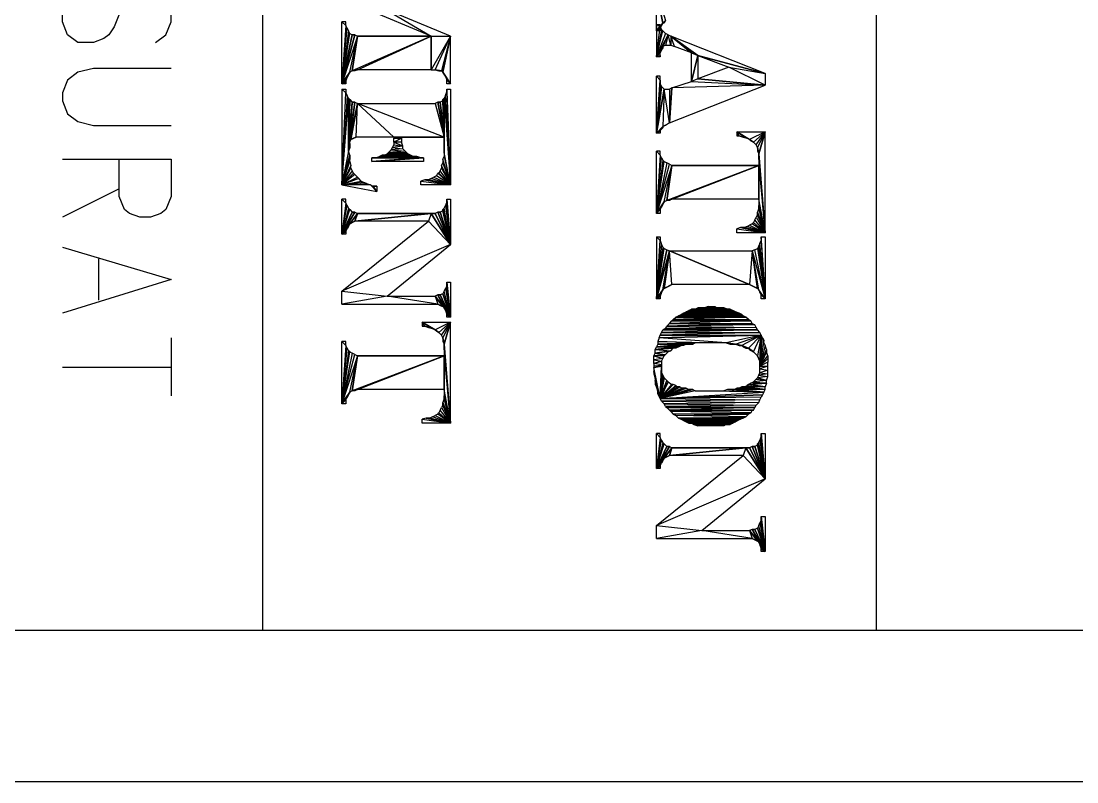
# Model space of a CAD drawing. Header units: metres. Extents: x 6 to 835, y 55 to 1134.
# Drawn here: x 104.3 to 156.1, y 54.8 to 92.2 of the extents above; entities that cross this region are included whole.
import ezdxf

# ---------------------------------------------------------------- set-up
doc = ezdxf.new("R2010")
doc.units = ezdxf.units.M

msp = doc.modelspace()

# ---------------------------------------------------------------- linework, layer by layer
at = {"color": 162}
for p, q in [((116.134, 62.279), (116.134, 276.719)), ((146.233, 62.279), (146.233, 276.719)), ((109.086, 83.933), (106.292, 82.536)), ((108.07, 80.504), (108.07, 78.472)), ((111.626, 76.63), (111.626, 73.773)), ((111.626, 75.17), (106.292, 75.17)), ((823.715, 62.279), (19.043, 62.279)), ((834.954, 54.85), (5.644, 54.85))]:
    msp.add_line(p, q, dxfattribs=at)
at = {"color": 162, "linetype": 'Continuous', "lineweight": 25}
for points in [[(110.864, 91.108), (111.372, 91.489), (111.626, 92.124), (111.626, 92.95), (111.372, 93.521), (110.864, 93.966), (110.356, 93.966), (109.848, 93.712), (109.594, 93.521), (109.34, 93.14), (108.832, 91.87), (108.578, 91.489), (108.324, 91.299), (107.816, 91.108), (107.054, 91.108), (106.546, 91.489), (106.292, 92.124), (106.292, 92.95), (106.546, 93.521), (107.054, 93.966)], [(111.626, 89.838), (107.816, 89.838), (107.054, 89.648), (106.546, 89.267), (106.292, 88.632), (106.292, 88.251), (106.546, 87.616), (107.054, 87.235), (107.816, 87.044), (111.626, 87.044)], [(106.292, 85.393), (111.626, 85.393), (111.626, 83.552), (111.372, 82.917), (111.118, 82.726), (110.61, 82.536), (110.102, 82.536), (109.594, 82.726), (109.34, 82.917), (109.086, 83.552), (109.086, 85.393)], [(106.292, 81.075), (111.626, 79.488), (106.292, 77.837)]]:
    msp.add_lwpolyline(points, dxfattribs=at)
for points in [[(120.008, 93.267), (122.103, 92.759), (124.389, 91.426)], [(135.438, 93.648), (135.883, 92.188), (135.756, 92.061)], [(135.438, 93.648), (135.756, 92.061), (135.438, 91.68)], [(122.103, 92.759), (124.389, 91.426), (125.342, 91.426)], [(120.198, 92.124), (120.008, 92.124), (120.198, 91.934)], [(120.008, 92.124), (120.198, 91.934), (120.008, 89.076)], [(120.008, 89.076), (120.262, 91.807), (120.198, 91.934)], [(120.325, 91.68), (120.008, 89.076), (120.262, 91.807)], [(120.008, 89.076), (120.389, 91.553), (120.325, 91.68)], [(135.756, 92.061), (135.692, 91.934), (135.438, 91.68)], [(135.438, 90.41), (135.629, 91.87), (135.438, 91.997)], [(135.629, 91.87), (135.438, 91.997), (135.629, 91.997)], [(135.438, 91.68), (135.629, 91.743), (135.692, 91.934)], [(135.692, 91.743), (135.438, 90.41), (135.629, 91.87)], [(135.629, 91.68), (135.438, 91.68), (135.629, 91.743)], [(135.438, 90.41), (135.756, 91.68), (135.692, 91.743)], [(135.883, 91.553), (135.438, 90.41), (135.756, 91.68)], [(135.883, 92.188), (135.819, 92.061), (135.756, 92.061)], [(120.516, 91.489), (120.008, 89.076), (120.389, 91.553)], [(120.77, 91.426), (120.008, 89.076), (120.643, 91.489)], [(120.516, 91.489), (120.643, 91.489), (120.008, 89.076)], [(120.389, 89.648), (120.77, 91.426), (120.008, 89.076)], [(120.516, 89.711), (120.389, 89.648), (120.77, 91.426)], [(120.643, 91.489), (120.516, 91.489)], [(120.77, 89.775), (124.389, 91.426), (120.516, 89.711)], [(120.77, 91.426), (124.389, 91.426), (120.516, 89.711)], [(124.389, 89.775), (120.77, 89.775), (124.389, 91.426)], [(124.389, 91.426), (120.77, 91.426)], [(124.389, 89.775), (124.58, 89.775), (125.342, 91.426)], [(124.389, 91.426), (125.342, 91.426), (124.389, 89.775)], [(124.58, 89.775), (125.342, 91.426), (124.897, 89.711)], [(125.342, 91.426), (124.897, 89.711), (124.961, 89.648)], [(125.342, 91.426), (124.961, 89.648), (125.342, 89.076)], [(135.438, 90.41), (136.01, 91.489), (135.883, 91.553)], [(135.756, 90.918), (135.438, 90.41), (136.01, 91.489)], [(136.01, 91.489), (135.883, 90.981), (135.756, 90.918)], [(136.137, 90.981), (136.01, 91.489), (135.883, 90.981)], [(136.137, 91.426), (136.137, 90.981), (136.01, 91.489)], [(136.137, 90.981), (136.327, 90.918), (136.137, 91.426)], [(136.327, 90.918), (136.137, 91.426), (137.153, 90.6)], [(136.137, 91.426), (137.153, 90.6), (137.47, 90.473)], [(136.137, 91.426), (137.47, 90.473), (140.772, 89.584)], [(135.756, 90.918), (135.756, 90.854), (135.438, 90.41)], [(135.438, 90.41), (135.692, 90.727), (135.756, 90.854)], [(135.629, 90.6), (135.438, 90.41), (135.692, 90.727)], [(135.438, 90.41), (135.629, 90.473), (135.629, 90.6)], [(135.629, 90.41), (135.438, 90.41), (135.629, 90.473)], [(137.153, 90.6), (137.47, 90.473), (137.153, 89.203)], [(137.47, 90.473), (137.47, 89.33), (137.153, 89.203)], [(137.47, 90.473), (138.994, 89.902), (140.772, 89.584)], [(120.008, 89.076), (120.325, 89.521), (120.389, 89.648)], [(120.77, 89.775), (120.643, 89.711), (120.516, 89.711)], [(124.58, 89.775), (124.77, 89.711), (124.897, 89.711)], [(125.024, 89.521), (125.088, 89.457), (124.961, 89.648)], [(125.088, 89.457), (124.961, 89.648), (125.342, 89.076)], [(138.994, 89.902), (137.47, 89.33), (140.772, 89.013)], [(138.994, 89.902), (140.772, 89.584), (140.772, 89.013)], [(120.262, 89.394), (120.008, 89.076), (120.325, 89.521)], [(120.008, 89.076), (120.198, 89.203), (120.262, 89.394)], [(120.198, 89.076), (120.008, 89.076), (120.198, 89.203)], [(125.088, 89.457), (125.151, 89.267), (125.342, 89.076)], [(125.151, 89.267), (125.342, 89.076), (125.151, 89.076)], [(135.629, 89.457), (135.438, 89.457), (135.629, 89.267)], [(135.438, 89.457), (135.629, 89.267), (135.438, 86.663)], [(135.629, 89.267), (135.629, 89.076), (135.438, 86.663)], [(137.153, 89.203), (140.772, 89.013), (136.2, 88.886)], [(137.47, 89.33), (137.153, 89.203), (140.772, 89.013)], [(120.008, 84.123), (120.198, 88.632), (120.008, 88.822)], [(120.198, 88.632), (120.008, 88.822), (120.198, 88.822)], [(120.262, 88.505), (120.008, 84.123), (120.198, 88.632)], [(125.342, 84.123), (125.088, 88.505), (125.151, 88.695)], [(125.151, 88.695), (125.342, 84.123), (125.151, 88.822)], [(125.342, 84.123), (125.151, 88.822), (125.342, 88.822)], [(135.629, 89.076), (135.692, 88.949), (135.438, 86.663)], [(135.692, 88.949), (135.819, 88.822), (135.438, 86.663)], [(135.819, 88.822), (135.756, 86.981), (135.438, 86.663)], [(135.756, 86.981), (136.073, 87.171), (135.819, 88.822)], [(135.819, 88.822), (136.073, 88.822), (136.073, 87.171)], [(140.772, 89.013), (136.2, 88.886), (136.073, 87.171)], [(136.073, 88.822), (136.073, 87.171), (136.2, 88.886)], [(120.008, 84.123), (120.325, 88.378), (120.262, 88.505)], [(120.325, 85.774), (120.008, 84.123), (120.325, 88.378)], [(120.325, 88.378), (120.389, 88.314), (120.325, 85.774)], [(120.389, 88.314), (120.516, 88.187), (120.325, 85.774)], [(120.516, 88.187), (120.389, 86.282), (120.325, 85.774)], [(120.643, 88.187), (120.77, 88.124), (120.389, 86.282)], [(120.516, 88.187), (120.643, 88.187), (120.389, 86.282)], [(120.77, 88.124), (120.452, 86.346), (120.389, 86.282)], [(120.706, 86.473), (120.77, 88.124), (120.452, 86.346)], [(120.643, 88.187), (120.516, 88.187)], [(122.548, 86.473), (120.706, 86.473), (120.77, 88.124)], [(122.548, 86.473), (125.024, 86.473), (120.77, 88.124)], [(125.024, 86.473), (120.77, 88.124), (124.58, 88.124)], [(124.707, 88.187), (124.58, 88.124), (125.024, 86.473)], [(124.707, 88.187), (124.834, 88.187)], [(124.834, 88.187), (124.707, 88.187), (125.024, 86.473)], [(124.961, 88.251), (124.834, 88.187), (125.024, 86.473)], [(125.024, 86.473), (124.961, 88.314), (125.024, 88.378)], [(124.961, 88.251), (125.024, 86.473), (124.961, 88.314)], [(125.024, 88.378), (125.342, 84.123), (125.088, 88.505)], [(125.024, 88.378), (125.024, 86.473), (125.024, 85.711)], [(125.342, 84.123), (125.024, 85.711), (125.024, 88.378)], [(135.883, 87.044), (135.756, 86.981), (136.073, 87.171)], [(135.756, 86.981), (135.756, 86.917), (135.438, 86.663)], [(135.438, 86.663), (135.629, 86.79), (135.756, 86.917)], [(135.629, 86.663), (135.438, 86.663), (135.629, 86.79)], [(139.375, 86.536), (139.502, 86.536), (139.375, 86.727)], [(139.502, 86.536), (139.375, 86.727), (139.883, 86.409)], [(139.375, 86.727), (139.883, 86.409), (140.01, 86.346)], [(139.375, 86.727), (140.772, 86.727), (140.01, 86.346)], [(139.502, 86.536), (139.693, 86.473), (139.883, 86.409)], [(140.772, 86.727), (140.01, 86.346), (140.201, 86.219)], [(140.201, 86.219), (140.328, 86.092), (140.772, 86.727)], [(140.328, 86.092), (140.772, 86.727), (140.391, 85.965)], [(140.772, 86.727), (140.391, 85.965), (140.455, 85.647)], [(140.772, 86.727), (140.455, 85.647), (140.772, 81.774)], [(120.325, 85.774), (120.389, 86.155), (120.389, 86.282)], [(120.389, 85.965), (120.325, 85.774), (120.389, 86.155)], [(120.706, 86.473), (120.579, 86.409), (120.452, 86.346)], [(122.548, 86.092), (122.992, 86.028), (122.484, 85.965)], [(122.992, 86.028), (122.484, 85.965), (122.992, 85.901)], [(122.929, 86.473), (122.548, 86.409), (122.929, 86.409)], [(125.024, 86.473), (122.929, 86.473), (122.548, 86.473)], [(122.929, 86.473), (122.548, 86.473), (122.548, 86.409)], [(122.929, 86.409), (122.929, 86.219), (122.548, 86.219)], [(122.548, 86.409), (122.929, 86.409), (122.548, 86.219)], [(122.548, 86.219), (122.548, 86.092), (122.992, 86.028)], [(122.929, 86.219), (122.548, 86.219), (122.992, 86.028)], [(140.01, 86.346), (140.074, 86.282), (140.201, 86.219)], [(140.201, 86.219), (140.264, 86.155), (140.328, 86.092)], [(120.008, 84.123), (120.389, 85.584), (120.325, 85.774)], [(120.389, 85.393), (120.008, 84.123), (120.389, 85.584)], [(123.691, 85.52), (121.659, 85.457), (123.881, 85.457)], [(123.5, 85.52), (123.691, 85.52), (121.659, 85.457)], [(121.849, 85.52), (123.5, 85.52), (121.659, 85.457)], [(121.976, 85.584), (121.849, 85.52), (123.5, 85.52)], [(121.976, 85.584), (122.103, 85.584)], [(122.103, 85.584), (121.976, 85.584), (123.5, 85.52)], [(122.23, 85.647), (123.373, 85.584), (122.103, 85.584)], [(123.373, 85.584), (122.103, 85.584), (123.5, 85.52)], [(123.183, 85.711), (123.246, 85.647), (122.23, 85.647)], [(122.294, 85.711), (123.183, 85.711), (122.23, 85.647)], [(123.246, 85.647), (122.23, 85.647), (123.373, 85.584)], [(122.421, 85.838), (123.119, 85.774), (122.294, 85.711)], [(123.119, 85.774), (122.294, 85.711), (123.183, 85.711)], [(122.484, 85.965), (122.992, 85.901), (122.421, 85.838)], [(122.992, 85.901), (122.421, 85.838), (123.119, 85.774)], [(123.691, 85.52), (123.5, 85.52)], [(125.342, 84.123), (124.961, 85.393), (125.024, 85.52)], [(125.024, 85.52), (125.342, 84.123), (125.024, 85.711)], [(135.629, 85.774), (135.438, 85.774), (135.629, 85.584)], [(135.438, 85.774), (135.629, 85.584), (135.438, 82.726)], [(135.438, 82.726), (135.692, 85.457), (135.629, 85.584)], [(140.391, 85.965), (140.391, 85.774), (140.455, 85.647)], [(140.772, 81.774), (140.455, 85.457), (140.455, 85.647)], [(120.008, 84.123), (120.389, 85.266), (120.389, 85.393)], [(120.452, 85.076), (120.008, 84.123), (120.389, 85.266)], [(120.008, 84.123), (120.452, 84.949), (120.452, 85.076)], [(120.516, 84.822), (120.008, 84.123), (120.452, 84.949)], [(124.008, 85.457), (124.008, 85.266), (121.468, 85.266)], [(123.881, 85.457), (124.008, 85.457), (121.468, 85.266)], [(121.468, 85.457), (123.881, 85.457), (121.468, 85.266)], [(121.468, 85.457), (121.659, 85.457)], [(121.659, 85.457), (121.468, 85.457), (123.881, 85.457)], [(124.008, 85.457), (123.881, 85.457)], [(125.342, 84.123), (124.834, 84.822), (124.897, 84.949)], [(125.342, 84.123), (124.897, 85.076), (124.961, 85.203)], [(124.897, 84.949), (125.342, 84.123), (124.897, 85.076)], [(124.961, 85.203), (125.342, 84.123), (124.961, 85.393)], [(135.756, 85.33), (135.438, 82.726), (135.692, 85.457)], [(135.438, 82.726), (135.819, 85.266), (135.756, 85.33)], [(135.946, 85.203), (135.438, 82.726), (135.819, 85.266)], [(135.438, 82.726), (136.073, 85.139), (135.946, 85.203)], [(136.2, 85.076), (135.438, 82.726), (136.073, 85.139)], [(135.819, 83.298), (136.2, 85.076), (135.438, 82.726)], [(135.946, 83.361), (135.819, 83.298), (136.2, 85.076)], [(136.2, 83.425), (140.455, 85.076), (135.946, 83.361)], [(136.2, 85.076), (140.455, 85.076), (135.946, 83.361)], [(140.455, 83.425), (136.2, 83.425), (140.455, 85.076)], [(140.455, 85.076), (136.2, 85.076)], [(140.455, 85.076), (140.772, 81.774), (140.455, 85.457)], [(140.772, 81.774), (140.455, 83.425), (140.455, 85.076)], [(120.008, 84.123), (120.579, 84.695), (120.516, 84.822)], [(120.643, 84.631), (120.008, 84.123), (120.579, 84.695)], [(120.008, 84.123), (120.77, 84.504), (120.643, 84.631)], [(120.833, 84.441), (120.008, 84.123), (120.77, 84.504)], [(120.008, 84.123), (120.96, 84.314), (120.833, 84.441)], [(124.262, 84.377), (125.342, 84.123), (124.389, 84.441)], [(125.342, 84.123), (124.389, 84.441), (124.516, 84.504)], [(124.516, 84.504), (125.342, 84.123), (124.643, 84.568)], [(125.342, 84.123), (124.643, 84.568), (124.707, 84.695)], [(124.707, 84.695), (124.77, 84.695)], [(124.77, 84.695), (124.707, 84.695), (125.342, 84.123)], [(124.77, 84.695), (125.342, 84.123), (124.834, 84.822)], [(121.087, 84.25), (120.008, 84.123), (120.96, 84.314)], [(120.008, 84.123), (121.214, 84.187), (121.087, 84.25)], [(121.405, 84.123), (120.008, 84.123), (121.214, 84.187)], [(121.722, 83.806), (121.405, 84.123), (120.008, 84.123)], [(121.532, 84.06), (121.722, 83.806), (121.405, 84.123)], [(121.722, 84.06), (121.532, 84.06)], [(121.532, 84.06), (121.722, 84.06), (121.722, 83.806)], [(124.072, 84.377), (123.881, 84.314), (125.342, 84.123)], [(123.881, 84.314), (125.342, 84.123), (123.881, 84.123)], [(124.072, 84.377), (124.262, 84.377)], [(124.262, 84.377), (124.072, 84.377), (125.342, 84.123)], [(120.198, 83.425), (120.008, 83.425), (120.198, 83.234)], [(120.008, 83.425), (120.198, 83.234), (120.008, 81.71)], [(125.342, 81.202), (125.151, 83.298), (125.151, 83.425)], [(125.342, 81.202), (125.151, 83.425), (125.342, 83.425)], [(136.2, 83.425), (136.073, 83.361), (135.946, 83.361)], [(140.455, 83.107), (140.772, 81.774), (140.455, 83.425)], [(120.008, 81.71), (120.262, 83.107), (120.198, 83.234)], [(120.325, 82.98), (120.008, 81.71), (120.262, 83.107)], [(120.008, 81.71), (120.389, 82.917), (120.325, 82.98)], [(120.516, 82.79), (120.008, 81.71), (120.389, 82.917)], [(124.961, 82.917), (125.342, 81.202), (125.024, 82.98)], [(125.342, 81.202), (124.961, 82.853), (124.961, 82.917)], [(125.342, 81.202), (125.024, 82.98), (125.088, 83.107)], [(125.088, 83.107), (125.342, 81.202), (125.151, 83.298)], [(135.438, 82.726), (135.756, 83.171), (135.819, 83.298)], [(135.692, 83.044), (135.438, 82.726), (135.756, 83.171)], [(135.438, 82.726), (135.629, 82.917), (135.692, 83.044)], [(135.629, 82.726), (135.438, 82.726), (135.629, 82.917)], [(140.391, 82.79), (140.772, 81.774), (140.455, 82.98)], [(140.772, 81.774), (140.455, 82.98), (140.455, 83.107)], [(120.77, 82.726), (120.008, 81.71), (120.643, 82.79)], [(120.516, 82.79), (120.643, 82.79), (120.008, 81.71)], [(120.389, 82.218), (120.77, 82.726), (120.008, 81.71)], [(120.643, 82.345), (120.389, 82.218), (120.77, 82.726)], [(120.643, 82.79), (120.516, 82.79)], [(124.389, 82.726), (124.262, 82.345), (120.643, 82.345)], [(120.77, 82.726), (124.389, 82.726), (120.643, 82.345)], [(124.389, 82.726), (120.77, 82.726)], [(124.389, 82.726), (124.262, 82.345), (125.342, 81.202)], [(124.389, 82.726), (124.58, 82.726)], [(124.58, 82.726), (124.389, 82.726), (125.342, 81.202)], [(124.707, 82.79), (124.58, 82.726), (125.342, 81.202)], [(124.707, 82.79), (124.834, 82.79)], [(124.834, 82.79), (124.707, 82.79), (125.342, 81.202)], [(124.834, 82.79), (125.342, 81.202), (124.961, 82.853)], [(140.201, 82.282), (140.772, 81.774), (140.264, 82.409)], [(140.772, 81.774), (140.264, 82.409), (140.328, 82.536)], [(140.328, 82.536), (140.772, 81.774), (140.391, 82.663)], [(140.772, 81.774), (140.391, 82.663), (140.391, 82.79)], [(124.262, 82.345), (125.342, 81.202), (120.008, 78.916)], [(120.008, 81.71), (120.325, 82.091), (120.389, 82.218)], [(120.262, 81.964), (120.008, 81.71), (120.325, 82.091)], [(120.008, 81.71), (120.198, 81.837), (120.262, 81.964)], [(120.198, 81.71), (120.008, 81.71), (120.198, 81.837)], [(120.643, 82.345), (120.516, 82.282), (120.389, 82.218)], [(139.566, 82.028), (139.375, 81.964), (140.772, 81.774)], [(139.375, 81.964), (140.772, 81.774), (139.375, 81.774)], [(139.566, 82.028), (139.756, 82.028)], [(139.756, 82.028), (139.566, 82.028), (140.772, 81.774)], [(139.756, 82.028), (140.772, 81.774), (139.883, 82.091)], [(140.772, 81.774), (139.883, 82.091), (140.01, 82.155)], [(140.01, 82.155), (140.772, 81.774), (140.137, 82.218)], [(140.772, 81.774), (140.137, 82.218), (140.201, 82.282)], [(135.438, 78.535), (135.629, 81.393), (135.438, 81.583)], [(135.629, 81.393), (135.438, 81.583), (135.629, 81.583)], [(135.692, 81.202), (135.438, 78.535), (135.629, 81.393)], [(140.772, 78.535), (140.518, 81.266), (140.582, 81.393)], [(140.582, 81.393), (140.772, 78.535), (140.582, 81.583)], [(140.772, 78.535), (140.582, 81.583), (140.772, 81.583)], [(125.342, 81.202), (120.008, 78.916), (122.23, 78.662)], [(135.692, 81.202), (135.756, 81.075), (135.438, 78.535)], [(135.438, 78.535), (135.819, 81.012), (135.756, 81.075)], [(135.946, 80.948), (135.438, 78.535), (135.819, 81.012)], [(135.946, 80.948), (136.073, 80.885), (135.438, 78.535)], [(136.073, 80.885), (135.756, 78.98), (135.438, 78.535)], [(136.073, 80.885), (135.819, 79.043), (135.756, 78.98)], [(136.2, 79.234), (136.073, 80.885), (135.819, 79.043)], [(140.01, 79.234), (136.2, 79.234), (136.073, 80.885)], [(136.073, 80.885), (140.137, 80.885), (140.01, 79.234)], [(140.137, 80.885), (140.01, 79.234), (140.391, 79.043)], [(140.137, 80.885), (140.772, 78.535), (140.264, 80.948)], [(140.391, 79.043), (140.455, 78.98), (140.137, 80.885)], [(140.455, 78.98), (140.137, 80.885), (140.772, 78.535)], [(140.772, 78.535), (140.264, 80.948), (140.391, 81.012)], [(140.455, 81.139), (140.391, 81.012), (140.772, 78.535)], [(140.455, 81.139), (140.772, 78.535), (140.518, 81.266)], [(125.342, 77.646), (125.151, 79.17), (125.151, 79.361)], [(125.342, 77.646), (125.151, 79.361), (125.342, 79.361)], [(120.008, 78.916), (122.23, 78.662), (120.008, 78.281)], [(124.961, 78.789), (124.834, 78.726), (125.342, 77.646)], [(124.961, 78.789), (125.342, 77.646), (125.024, 78.916)], [(125.342, 77.646), (125.024, 78.916), (125.088, 79.043)], [(125.088, 79.043), (125.342, 77.646), (125.151, 79.17)], [(135.756, 78.98), (135.692, 78.853), (135.438, 78.535)], [(135.692, 78.853), (135.629, 78.662), (135.438, 78.535)], [(135.819, 79.043), (136.073, 79.17), (136.2, 79.234)], [(135.946, 79.107), (135.819, 79.043), (136.073, 79.17)], [(140.01, 79.234), (140.137, 79.17), (140.391, 79.043)], [(140.137, 79.17), (140.264, 79.107), (140.391, 79.043)], [(140.455, 78.98), (140.518, 78.853), (140.772, 78.535)], [(140.518, 78.853), (140.582, 78.726), (140.772, 78.535)], [(120.008, 78.281), (124.707, 78.281), (122.23, 78.662)], [(124.707, 78.281), (122.23, 78.662), (124.58, 78.662)], [(124.58, 78.662), (125.024, 78.091), (124.707, 78.726)], [(124.707, 78.281), (124.961, 78.154), (124.58, 78.662)], [(124.961, 78.154), (124.58, 78.662), (125.024, 78.091)], [(125.024, 78.091), (124.707, 78.726), (125.342, 77.646)], [(124.707, 78.726), (124.834, 78.726)], [(124.834, 78.726), (124.707, 78.726), (125.342, 77.646)], [(124.707, 78.281), (124.834, 78.218), (124.961, 78.154)], [(135.629, 78.662), (135.629, 78.535), (135.438, 78.535)], [(140.582, 78.726), (140.772, 78.535), (140.582, 78.535)], [(125.024, 78.091), (125.088, 77.964), (125.342, 77.646)], [(125.088, 77.964), (125.151, 77.773), (125.342, 77.646)], [(125.151, 77.773), (125.342, 77.646), (125.151, 77.646)], [(136.518, 77.71), (139.693, 77.71), (136.391, 77.646)], [(139.693, 77.71), (136.391, 77.646), (139.82, 77.646)], [(136.645, 77.773), (139.629, 77.773), (136.518, 77.71)], [(139.629, 77.773), (136.518, 77.71), (139.693, 77.71)], [(136.772, 77.837), (136.645, 77.773), (139.629, 77.773)], [(136.899, 77.9), (139.502, 77.837), (136.772, 77.837)], [(139.502, 77.837), (136.772, 77.837), (139.629, 77.773)], [(137.026, 77.964), (139.312, 77.9), (136.899, 77.9)], [(139.312, 77.9), (136.899, 77.9), (139.502, 77.837)], [(139.058, 78.027), (139.185, 77.964), (137.026, 77.964)], [(138.931, 78.027), (139.058, 78.027), (137.026, 77.964)], [(137.153, 78.027), (138.931, 78.027), (137.026, 77.964)], [(139.185, 77.964), (137.026, 77.964), (139.312, 77.9)], [(137.153, 78.027), (137.343, 78.027)], [(137.343, 78.027), (137.153, 78.027), (138.931, 78.027)], [(138.74, 78.091), (137.343, 78.027), (138.931, 78.027)], [(138.423, 78.091), (138.74, 78.091), (137.343, 78.027)], [(137.47, 78.091), (138.423, 78.091), (137.343, 78.027)], [(137.47, 78.091), (137.788, 78.091)], [(137.788, 78.091), (137.47, 78.091), (138.423, 78.091)], [(137.788, 78.091), (138.423, 78.091), (137.978, 78.154)], [(138.423, 78.091), (137.978, 78.154), (138.296, 78.154)], [(138.74, 78.091), (138.423, 78.091)], [(139.058, 78.027), (138.931, 78.027)], [(123.945, 77.202), (124.072, 77.202), (123.945, 77.392)], [(124.072, 77.202), (123.945, 77.392), (124.453, 77.075)], [(123.945, 77.392), (124.453, 77.075), (124.58, 77.011)], [(123.945, 77.392), (125.342, 77.392), (124.58, 77.011)], [(124.072, 77.202), (124.262, 77.138), (124.453, 77.075)], [(125.342, 77.392), (124.58, 77.011), (124.77, 76.884)], [(124.77, 76.884), (124.897, 76.757), (125.342, 77.392)], [(124.897, 76.757), (125.342, 77.392), (124.961, 76.63)], [(125.342, 77.392), (124.961, 76.63), (125.024, 76.313)], [(125.342, 77.392), (125.024, 76.313), (125.342, 72.439)], [(135.946, 77.202), (140.328, 77.138), (135.883, 77.075)], [(140.137, 77.329), (140.264, 77.265), (135.946, 77.202)], [(136.073, 77.329), (140.137, 77.329), (135.946, 77.202)], [(140.264, 77.265), (135.946, 77.202), (140.328, 77.138)], [(136.2, 77.456), (140.074, 77.456), (136.073, 77.329)], [(140.074, 77.456), (136.073, 77.329), (140.137, 77.329)], [(136.264, 77.519), (139.947, 77.519), (136.2, 77.456)], [(139.947, 77.519), (136.2, 77.456), (140.074, 77.456)], [(136.391, 77.646), (139.82, 77.646), (136.264, 77.519)], [(139.82, 77.646), (136.264, 77.519), (139.947, 77.519)], [(124.58, 77.011), (124.643, 76.948), (124.77, 76.884)], [(124.77, 76.884), (124.834, 76.821), (124.897, 76.757)], [(138.867, 76.376), (135.565, 76.63), (140.582, 76.757)], [(135.629, 76.757), (140.582, 76.757), (135.565, 76.63)], [(135.692, 76.884), (140.518, 76.884), (135.629, 76.757)], [(140.518, 76.884), (135.629, 76.757), (140.582, 76.757)], [(135.756, 77.011), (140.391, 77.011), (135.692, 76.884)], [(140.391, 77.011), (135.692, 76.884), (140.518, 76.884)], [(135.883, 77.075), (135.756, 77.011), (140.391, 77.011)], [(140.328, 77.138), (135.883, 77.075), (140.391, 77.011)], [(138.867, 76.376), (139.312, 76.313), (140.582, 76.757)], [(139.312, 76.313), (140.582, 76.757), (139.629, 76.249)], [(140.582, 76.757), (139.629, 76.249), (139.947, 76.122)], [(139.947, 76.122), (140.201, 75.932), (140.582, 76.757)], [(140.201, 75.932), (140.582, 76.757), (140.391, 75.741)], [(140.582, 76.757), (140.391, 75.741), (140.518, 75.487)], [(140.582, 76.757), (140.518, 75.487), (140.518, 75.233)], [(140.518, 75.233), (140.645, 76.63), (140.582, 76.757)], [(120.198, 76.44), (120.008, 76.44), (120.198, 76.249)], [(120.008, 76.44), (120.198, 76.249), (120.008, 73.392)], [(120.008, 73.392), (120.262, 76.122), (120.198, 76.249)], [(124.961, 76.63), (124.961, 76.44), (125.024, 76.313)], [(125.342, 72.439), (125.024, 76.122), (125.024, 76.313)], [(136.264, 76.122), (136.518, 76.186), (135.375, 76.059)], [(136.518, 76.186), (135.375, 76.059), (135.438, 76.186)], [(136.645, 76.249), (136.899, 76.313), (135.438, 76.186)], [(136.899, 76.313), (135.502, 76.313), (135.438, 76.186)], [(136.645, 76.249), (135.438, 76.186), (136.518, 76.186)], [(135.502, 76.44), (138.867, 76.376), (135.565, 76.63)], [(138.867, 76.376), (137.343, 76.376), (135.502, 76.44)], [(137.343, 76.376), (135.502, 76.44), (135.502, 76.313)], [(137.343, 76.376), (135.502, 76.313), (137.216, 76.313)], [(137.216, 76.313), (136.899, 76.313), (135.502, 76.313)], [(136.391, 76.122), (136.264, 76.122), (136.518, 76.186)], [(136.772, 76.249), (136.645, 76.249), (136.899, 76.313)], [(138.867, 76.376), (139.058, 76.313), (139.312, 76.313)], [(139.312, 76.313), (139.502, 76.249), (139.629, 76.249)], [(139.629, 76.249), (139.693, 76.186), (139.947, 76.122)], [(139.693, 76.186), (139.82, 76.122), (139.947, 76.122)], [(140.709, 76.503), (140.518, 75.233), (140.645, 76.63)], [(140.518, 75.233), (140.709, 76.376), (140.709, 76.503)], [(140.772, 76.249), (140.518, 75.233), (140.709, 76.376)], [(140.518, 75.233), (140.836, 76.059), (140.772, 76.249)], [(120.325, 75.995), (120.008, 73.392), (120.262, 76.122)], [(120.008, 73.392), (120.389, 75.932), (120.325, 75.995)], [(120.516, 75.868), (120.008, 73.392), (120.389, 75.932)], [(120.008, 73.392), (120.643, 75.805), (120.516, 75.868)], [(120.77, 75.741), (120.008, 73.392), (120.643, 75.805)], [(120.389, 73.963), (120.77, 75.741), (120.008, 73.392)], [(120.516, 74.027), (120.389, 73.963), (120.77, 75.741)], [(120.77, 74.09), (125.024, 75.741), (120.516, 74.027)], [(120.77, 75.741), (125.024, 75.741), (120.516, 74.027)], [(125.024, 74.09), (120.77, 74.09), (125.024, 75.741)], [(125.024, 75.741), (120.77, 75.741)], [(125.024, 75.741), (125.342, 72.439), (125.024, 76.122)], [(125.342, 72.439), (125.024, 74.09), (125.024, 75.741)], [(135.375, 75.868), (135.883, 75.805), (135.311, 75.741)], [(135.883, 75.805), (135.819, 75.741), (135.311, 75.741)], [(135.819, 75.741), (135.311, 75.741), (135.756, 75.614)], [(135.311, 75.741), (135.756, 75.614), (135.311, 75.551)], [(136.264, 76.122), (135.375, 76.059), (136.137, 75.995)], [(135.375, 76.059), (136.137, 75.995), (135.375, 75.868)], [(136.137, 75.995), (136.01, 75.932), (135.375, 75.868)], [(136.01, 75.932), (135.375, 75.868), (135.883, 75.805)], [(139.947, 76.122), (140.01, 76.059), (140.201, 75.932)], [(140.201, 75.932), (140.264, 75.868), (140.391, 75.741)], [(140.391, 75.741), (140.455, 75.614), (140.518, 75.487)], [(140.836, 75.932), (140.518, 75.233), (140.836, 76.059)], [(140.518, 75.233), (140.899, 75.741), (140.836, 75.932)], [(140.899, 75.614), (140.518, 75.233), (140.899, 75.741)], [(135.756, 75.614), (135.311, 75.551), (135.692, 75.487)], [(135.311, 75.551), (135.692, 75.487), (135.311, 75.36)], [(135.692, 75.297), (135.311, 75.36), (135.692, 75.487)], [(135.311, 75.233), (135.692, 75.297), (135.311, 75.36)], [(135.692, 75.233), (135.311, 75.233), (135.692, 75.297)], [(135.629, 73.646), (135.311, 75.17), (135.692, 75.233)], [(135.311, 75.17), (135.692, 75.233), (135.311, 75.233)], [(135.311, 74.979), (135.629, 73.646), (135.311, 75.17)], [(135.692, 75.233), (135.692, 75.043), (135.629, 73.646)], [(140.899, 75.614), (140.899, 75.424), (140.518, 75.233)], [(140.518, 75.487), (140.518, 75.36), (140.518, 75.233)], [(140.899, 75.424), (140.518, 75.233), (140.899, 75.233)], [(140.518, 75.233), (140.899, 75.233), (140.518, 75.106)], [(140.899, 75.233), (140.518, 75.106), (140.899, 75.043)], [(140.518, 75.106), (140.899, 75.043), (140.518, 74.916)], [(135.311, 74.852), (135.375, 74.662), (135.311, 74.979)], [(135.375, 74.662), (135.311, 74.979), (135.629, 73.646)], [(135.375, 74.535), (135.629, 73.646), (135.375, 74.662)], [(135.692, 75.043), (135.692, 74.916), (135.629, 73.646)], [(135.692, 74.916), (135.756, 74.789), (135.629, 73.646)], [(135.756, 74.789), (135.819, 74.662), (135.629, 73.646)], [(135.819, 74.662), (135.946, 74.535), (135.629, 73.646)], [(140.328, 74.598), (140.836, 74.535), (140.201, 74.471)], [(140.391, 74.662), (140.328, 74.598), (140.836, 74.535)], [(140.455, 74.789), (140.899, 74.725), (140.391, 74.662)], [(140.899, 74.725), (140.391, 74.662), (140.836, 74.535)], [(140.518, 74.916), (140.899, 74.852), (140.455, 74.789)], [(140.899, 74.852), (140.455, 74.789), (140.899, 74.725)], [(140.899, 75.043), (140.518, 74.916), (140.899, 74.852)], [(120.77, 74.09), (120.643, 74.027), (120.516, 74.027)], [(125.024, 73.773), (125.342, 72.439), (125.024, 74.09)], [(135.375, 74.344), (135.438, 74.217), (135.375, 74.535)], [(135.438, 74.217), (135.375, 74.535), (135.629, 73.646)], [(135.438, 74.217), (135.502, 74.027), (135.629, 73.646)], [(135.946, 74.535), (136.01, 74.471), (135.629, 73.646)], [(136.01, 74.471), (136.2, 74.344), (135.629, 73.646)], [(135.629, 73.646), (136.391, 74.281), (136.264, 74.344)], [(136.2, 74.344), (136.264, 74.344), (135.629, 73.646)], [(136.454, 74.217), (135.629, 73.646), (136.391, 74.281)], [(136.581, 74.217), (136.708, 74.154), (135.629, 73.646)], [(136.454, 74.217), (136.581, 74.217), (135.629, 73.646)], [(136.899, 74.154), (137.026, 74.09), (135.629, 73.646)], [(136.708, 74.154), (136.899, 74.154), (135.629, 73.646)], [(137.216, 74.09), (137.343, 74.027), (135.629, 73.646)], [(137.026, 74.09), (137.216, 74.09), (135.629, 73.646)], [(136.264, 74.344), (136.2, 74.344)], [(136.581, 74.217), (136.454, 74.217)], [(136.899, 74.154), (136.708, 74.154)], [(137.216, 74.09), (137.026, 74.09)], [(138.931, 74.09), (138.74, 74.027), (140.709, 73.963)], [(138.931, 74.09), (139.248, 74.09)], [(139.248, 74.09), (138.931, 74.09), (140.709, 73.963)], [(139.375, 74.154), (140.772, 74.09), (139.248, 74.09)], [(140.772, 74.09), (139.248, 74.09), (140.709, 73.963)], [(139.375, 74.154), (139.502, 74.154)], [(139.502, 74.154), (139.375, 74.154), (140.772, 74.09)], [(139.629, 74.217), (139.502, 74.154), (140.772, 74.09)], [(139.629, 74.217), (139.756, 74.217)], [(139.756, 74.217), (139.629, 74.217), (140.772, 74.09)], [(139.883, 74.281), (140.772, 74.217), (139.756, 74.217)], [(140.772, 74.217), (139.756, 74.217), (140.772, 74.09)], [(139.883, 74.281), (140.772, 74.217), (139.947, 74.344)], [(140.772, 74.217), (139.947, 74.344), (140.836, 74.408)], [(139.947, 74.344), (140.836, 74.408), (140.074, 74.408)], [(140.836, 74.408), (140.074, 74.408), (140.201, 74.471)], [(140.836, 74.535), (140.201, 74.471), (140.836, 74.408)], [(120.008, 73.392), (120.325, 73.836), (120.389, 73.963)], [(120.262, 73.709), (120.008, 73.392), (120.325, 73.836)], [(120.008, 73.392), (120.198, 73.582), (120.262, 73.709)], [(120.198, 73.392), (120.008, 73.392), (120.198, 73.582)], [(124.961, 73.455), (125.342, 72.439), (125.024, 73.646)], [(125.342, 72.439), (125.024, 73.646), (125.024, 73.773)], [(135.629, 73.646), (135.502, 73.9), (135.502, 74.027)], [(135.565, 73.773), (135.629, 73.646), (135.502, 73.9)], [(135.629, 73.646), (140.709, 73.963), (137.343, 74.027)], [(140.645, 73.836), (135.629, 73.646), (140.709, 73.963)], [(140.645, 73.836), (140.582, 73.709), (135.629, 73.646)], [(140.582, 73.709), (135.629, 73.646), (140.518, 73.582)], [(135.629, 73.646), (140.518, 73.582), (135.692, 73.519)], [(140.518, 73.582), (135.692, 73.519), (140.455, 73.455)], [(140.709, 73.963), (137.343, 74.027), (138.74, 74.027)], [(124.77, 72.947), (125.342, 72.439), (124.834, 73.074)], [(125.342, 72.439), (124.834, 73.074), (124.897, 73.201)], [(124.897, 73.201), (125.342, 72.439), (124.961, 73.328)], [(125.342, 72.439), (124.961, 73.328), (124.961, 73.455)], [(135.692, 73.519), (140.455, 73.455), (135.819, 73.392)], [(140.455, 73.455), (135.819, 73.392), (140.328, 73.328)], [(135.819, 73.392), (140.328, 73.328), (135.883, 73.265)], [(140.328, 73.328), (135.883, 73.265), (140.264, 73.201)], [(135.883, 73.265), (135.946, 73.201), (140.264, 73.201)], [(135.946, 73.201), (140.264, 73.201), (136.073, 73.074)], [(140.264, 73.201), (136.073, 73.074), (140.201, 73.074)], [(140.201, 73.074), (140.137, 73.074), (136.073, 73.074)], [(140.137, 73.074), (136.073, 73.074), (136.137, 73.011)], [(140.074, 72.947), (136.137, 73.011), (140.137, 73.074)], [(124.135, 72.693), (123.945, 72.63), (125.342, 72.439)], [(123.945, 72.63), (125.342, 72.439), (123.945, 72.439)], [(124.135, 72.693), (124.326, 72.693)], [(124.326, 72.693), (124.135, 72.693), (125.342, 72.439)], [(124.326, 72.693), (125.342, 72.439), (124.453, 72.757)], [(125.342, 72.439), (124.453, 72.757), (124.58, 72.82)], [(124.58, 72.82), (125.342, 72.439), (124.707, 72.884)], [(125.342, 72.439), (124.707, 72.884), (124.77, 72.947)], [(136.264, 72.884), (140.074, 72.947), (136.137, 73.011)], [(139.947, 72.884), (136.264, 72.884), (140.074, 72.947)], [(136.391, 72.82), (139.947, 72.884), (136.264, 72.884)], [(139.82, 72.757), (136.391, 72.82), (139.947, 72.884)], [(136.518, 72.693), (139.82, 72.757), (136.391, 72.82)], [(139.693, 72.693), (136.518, 72.693), (139.82, 72.757)], [(136.645, 72.63), (139.693, 72.693), (136.518, 72.693)], [(139.566, 72.63), (136.645, 72.63), (139.693, 72.693)], [(136.772, 72.566), (139.566, 72.63), (136.645, 72.63)], [(139.439, 72.566), (136.772, 72.566), (139.566, 72.63)], [(136.899, 72.503), (139.439, 72.566), (136.772, 72.566)], [(139.312, 72.503), (136.899, 72.503), (139.439, 72.566)], [(137.026, 72.439), (139.312, 72.503), (136.899, 72.503)], [(139.185, 72.439), (137.026, 72.439), (139.312, 72.503)], [(137.026, 72.439), (137.153, 72.439), (139.185, 72.439)], [(137.153, 72.439), (137.28, 72.376), (139.058, 72.376)], [(137.153, 72.439), (139.185, 72.439), (139.058, 72.376)], [(139.058, 72.376), (138.867, 72.376), (137.28, 72.376)], [(138.867, 72.376), (137.28, 72.376), (137.47, 72.312)], [(138.867, 72.376), (138.74, 72.312), (137.47, 72.312)], [(135.629, 71.931), (135.438, 71.931), (135.629, 71.741)], [(135.438, 71.931), (135.629, 71.741), (135.438, 70.217)], [(135.438, 70.217), (135.692, 71.614), (135.629, 71.741)], [(135.756, 71.487), (135.438, 70.217), (135.692, 71.614)], [(135.438, 70.217), (135.819, 71.423), (135.756, 71.487)], [(140.391, 71.423), (140.772, 69.709), (140.455, 71.487)], [(140.772, 69.709), (140.455, 71.487), (140.518, 71.614)], [(140.518, 71.614), (140.772, 69.709), (140.582, 71.804)], [(140.772, 69.709), (140.582, 71.804), (140.582, 71.931)], [(140.772, 69.709), (140.582, 71.931), (140.772, 71.931)], [(135.946, 71.296), (135.438, 70.217), (135.819, 71.423)], [(136.2, 71.233), (135.438, 70.217), (136.073, 71.296)], [(135.946, 71.296), (136.073, 71.296), (135.438, 70.217)], [(135.819, 70.725), (136.2, 71.233), (135.438, 70.217)], [(136.073, 70.852), (135.819, 70.725), (136.2, 71.233)], [(136.073, 71.296), (135.946, 71.296)], [(139.82, 71.233), (139.693, 70.852), (136.073, 70.852)], [(136.2, 71.233), (139.82, 71.233), (136.073, 70.852)], [(139.82, 71.233), (136.2, 71.233)], [(139.82, 71.233), (139.693, 70.852), (140.772, 69.709)], [(139.82, 71.233), (140.01, 71.233)], [(140.01, 71.233), (139.82, 71.233), (140.772, 69.709)], [(140.137, 71.296), (140.01, 71.233), (140.772, 69.709)], [(140.137, 71.296), (140.264, 71.296)], [(140.264, 71.296), (140.137, 71.296), (140.772, 69.709)], [(140.264, 71.296), (140.772, 69.709), (140.391, 71.36)], [(140.772, 69.709), (140.391, 71.36), (140.391, 71.423)], [(139.693, 70.852), (140.772, 69.709), (135.438, 67.423)], [(135.438, 70.217), (135.756, 70.598), (135.819, 70.725)], [(135.692, 70.471), (135.438, 70.217), (135.756, 70.598)], [(135.438, 70.217), (135.629, 70.344), (135.692, 70.471)], [(136.073, 70.852), (135.946, 70.788), (135.819, 70.725)], [(135.629, 70.217), (135.438, 70.217), (135.629, 70.344)], [(140.772, 69.709), (135.438, 67.423), (137.661, 67.169)], [(140.772, 66.153), (140.582, 67.677), (140.582, 67.867)], [(140.772, 66.153), (140.582, 67.867), (140.772, 67.867)], [(135.438, 67.423), (137.661, 67.169), (135.438, 66.788)], [(140.391, 67.296), (140.772, 66.153), (140.455, 67.423)], [(140.772, 66.153), (140.455, 67.423), (140.518, 67.55)], [(140.518, 67.55), (140.772, 66.153), (140.582, 67.677)], [(135.438, 66.788), (140.137, 66.788), (137.661, 67.169)], [(140.137, 66.788), (137.661, 67.169), (140.01, 67.169)], [(140.01, 67.169), (140.455, 66.597), (140.137, 67.232)], [(140.137, 66.788), (140.391, 66.661), (140.01, 67.169)], [(140.391, 66.661), (140.01, 67.169), (140.455, 66.597)], [(140.455, 66.597), (140.137, 67.232), (140.772, 66.153)], [(140.137, 67.232), (140.264, 67.232)], [(140.264, 67.232), (140.137, 67.232), (140.772, 66.153)], [(140.391, 67.296), (140.264, 67.232), (140.772, 66.153)], [(140.137, 66.788), (140.264, 66.724), (140.391, 66.661)], [(140.455, 66.597), (140.518, 66.47), (140.772, 66.153)], [(140.518, 66.47), (140.582, 66.28), (140.772, 66.153)], [(140.582, 66.28), (140.772, 66.153), (140.582, 66.153)]]:
    msp.add_lwpolyline(points, close=True, dxfattribs=at)

doc.saveas('drawing.dxf')
